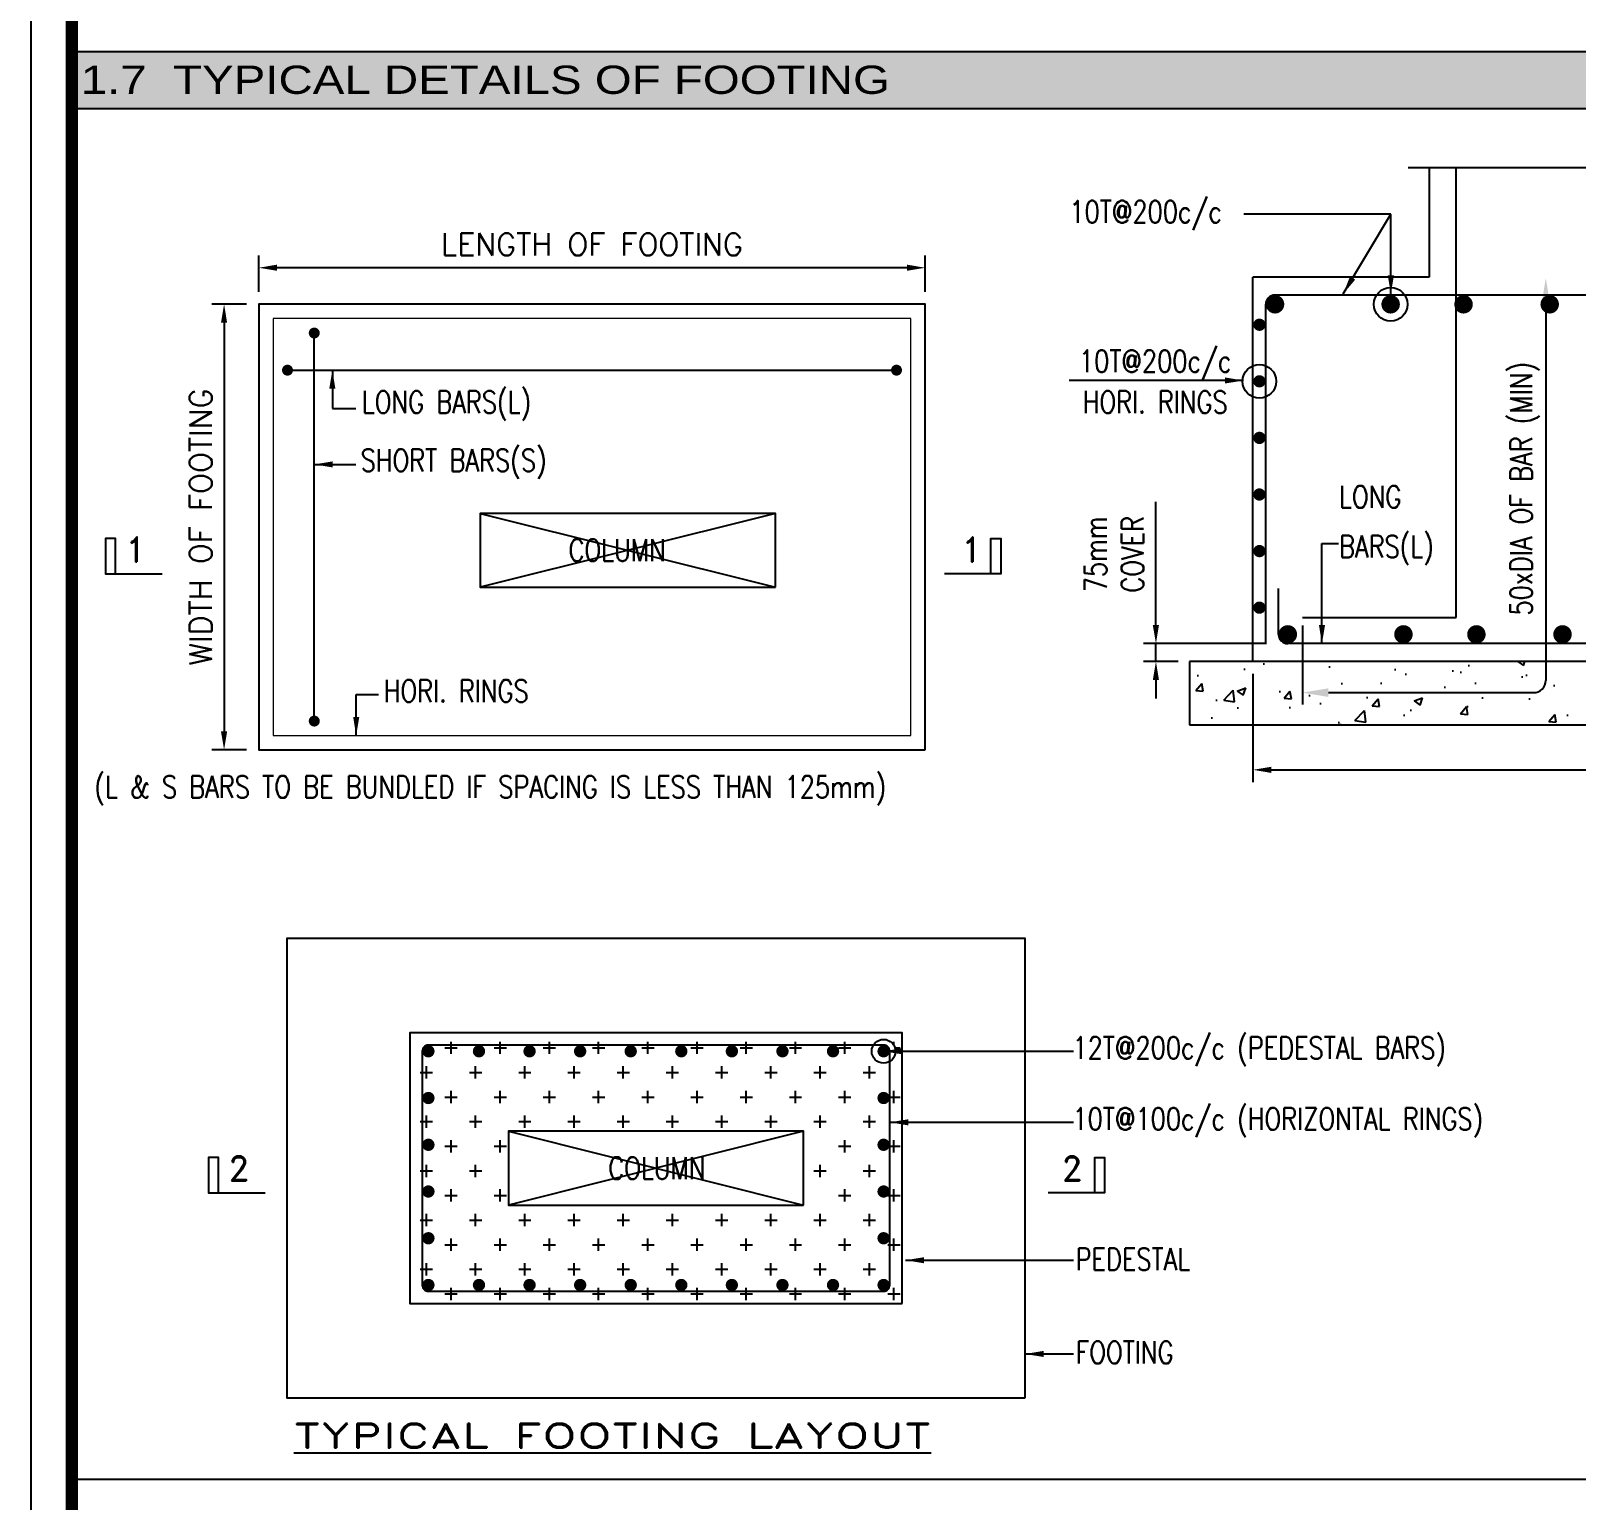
# Model space of a CAD drawing. Header units: inches. Extents: x 74008 to 297778, y 30011 to 129011.
# Drawn here: x 74008 to 92847, y 83181 to 101096 of the extents above; entities that cross this region are included whole.
import ezdxf
from ezdxf.enums import TextEntityAlignment as Align

# ---------------------------------------------------------------- set-up
doc = ezdxf.new("R2010")
doc.units = ezdxf.units.IN
doc.header["$MEASUREMENT"] = 0
for name, color, linetype in [('BEAM', 7, 'Continuous'), ('BEAM_BAR', 4, 'Continuous'), ('BEAM_DETAILING_DIMENSION_ARROW', 9, 'Continuous'), ('BEAM_DETAILING_TITLE', 7, 'Continuous'), ('BEAM_DIMENSION_ARROW', 9, 'Continuous'), ('BEAM_SCHEDULE', 7, 'Continuous'), ('BEAM_STEEL_TEXT', 7, 'Continuous'), ('BORDER', 5, 'Continuous'), ('COLUMN', 2, 'Continuous'), ('COLUMN_CENTER', 1, 'Continuous'), ('EXTRA_DETAILING_TEXT', 7, 'Continuous'), ('FOOTING', 3, 'Continuous'), ('HATCH', 8, 'Continuous'), ('HATCH PEDESTAL', 146, 'Continuous'), ('SECTION', 4, 'Continuous'), ('SECTION_MARK', 7, 'Continuous')]:
    doc.layers.add(name, color=color, linetype=linetype)
doc.styles.add('ARIAL', font='arial.ttf')
doc.styles.add('ROMAND', font='romanD.shx')
doc.styles.add('ROMANS', font='romans.shx')
doc.dimstyles.new('DIM-150', dxfattribs={"dimscale": 150, "dimtxt": 1.8, "dimasz": 1.25, "dimexe": 1, "dimexo": 1, "dimgap": 1, "dimtad": 1, "dimdec": 0, "dimzin": 0, "dimdsep": 46, "dimtxsty": 'ROMANS', "dimblk2": 'DOT', "dimcen": 0.0625, "dimdle": 0.5, "dimclrd": 9, "dimclre": 9, "dimclrt": 7, "dimadec": 0, "dimazin": 0, "dimtfac": 1, "dimtdec": 0, "dimtmove": 0, "dimatfit": 3, "dimfxl": 0, "dimtolj": 1, "dimtzin": 3, "dimarcsym": 0})

# ---------------------------------------------------------------- blocks, each defined once
blk = doc.blocks.new('*T118')
at = {"layer": 'BEAM_SCHEDULE', "color": 4}
for p, q in [((0, 0), (41153, 0)), ((0, 0), (0, -696)), ((41153, 0), (41153, -696)), ((0, -696), (41153, -696))]:
    blk.add_line(p, q, dxfattribs=at)
at = {"layer": 'BEAM_SCHEDULE', "color": 58}
blk.add_solid([(0, 0), (0, -696), (41153, 0), (41153, -696)], dxfattribs=at)
at = {"layer": 'BEAM_SCHEDULE', "color": 3, "insert": (108, -348), "char_height": 345, "width": 40936.52, "attachment_point": 4, "style": 'ARIAL'}
blk.add_mtext('{\\W1.2;1.7  TYPICAL DETAILS OF FOOTING }', dxfattribs=at)
blk = doc.blocks.new('*D100')
at = {"layer": 'BEAM_DETAILING_DIMENSION_ARROW', "color": 9, "lineweight": -2}
for p, q in [((87724, 93850), (87724, 95352)), ((89070, 93625), (87574, 93625)), ((87724, 93406), (87724, 93625)), ((87995, 93406), (87574, 93406)), ((87724, 93181), (87724, 92956))]:
    blk.add_line(p, q, dxfattribs=at)
at = {"layer": 'BEAM_DETAILING_DIMENSION_ARROW', "color": 9}
for points in [[(87686, 93850), (87761, 93850), (87724, 93625)], [(87686, 93181), (87761, 93181), (87724, 93406)]]:
    blk.add_solid(points, dxfattribs=at)
at = {"layer": 'DEFPOINTS', "color": 0}
for p in [(87724, 93625), (89220, 93625), (88145, 93406)]:
    blk.add_point(p, dxfattribs=at)
at = {"layer": 'BEAM_DETAILING_DIMENSION_ARROW', "color": 7, "insert": (87214, 94714), "char_height": 270, "attachment_point": 5, "rotation": 90, "style": 'ROMANS'}
blk.add_mtext('\\A1;{\\W0.8;75mm\\PCOVER}', dxfattribs=at)
blk = doc.blocks.new('_DOT')
at = {"color": 0, "linetype": 'ByBlock'}
blk.add_line((-0.5, 0), (-1, 0), dxfattribs=at)
at = {"color": 0, "linetype": 'ByBlock', "const_width": 0.5}
blk.add_lwpolyline([(-0.25, 0, 1), (0.25, 0, 1)], format="xyb", close=True, dxfattribs=at)
blk = doc.blocks.new('*D101')
at = {"layer": 'BEAM_DETAILING_DIMENSION_ARROW', "color": 9, "linetype": 'Continuous', "lineweight": -2}
for p, q in [((88907, 93256), (88907, 91936)), ((98950, 93256), (98950, 91936)), ((89132, 92086), (98725, 92086))]:
    blk.add_line(p, q, dxfattribs=at)
at = {"layer": 'BEAM_DETAILING_DIMENSION_ARROW', "color": 9, "linetype": 'Continuous'}
for points in [[(89132, 92123), (89132, 92048), (88907, 92086)], [(98725, 92123), (98725, 92048), (98950, 92086)]]:
    blk.add_solid(points, dxfattribs=at)
at = {"layer": 'DEFPOINTS', "color": 0, "linetype": 'Continuous'}
for p in [(88907, 93406), (98950, 93406), (98950, 92086)]:
    blk.add_point(p, dxfattribs=at)
at = {"layer": 'BEAM_DETAILING_DIMENSION_ARROW', "color": 7, "linetype": 'Continuous', "lineweight": 0, "insert": (93928, 92371), "char_height": 270, "attachment_point": 5, "style": 'ROMANS'}
blk.add_mtext('\\A1;LxB', dxfattribs=at)
blk = doc.blocks.new('*D193')
at = {"layer": 'BEAM_DETAILING_DIMENSION_ARROW', "color": 9, "lineweight": -2}
for p, q in [((76785, 97913), (76785, 98358)), ((84912, 97913), (84912, 98358)), ((84687, 98208), (77010, 98208))]:
    blk.add_line(p, q, dxfattribs=at)
at = {"layer": 'BEAM_DETAILING_DIMENSION_ARROW', "color": 9}
for points in [[(77010, 98246), (77010, 98171), (76785, 98208)], [(84687, 98246), (84687, 98171), (84912, 98208)]]:
    blk.add_solid(points, dxfattribs=at)
at = {"layer": 'DEFPOINTS', "color": 0}
for p in [(76785, 98208), (76785, 97763), (84912, 97763)]:
    blk.add_point(p, dxfattribs=at)
at = {"layer": 'BEAM_DETAILING_DIMENSION_ARROW', "color": 7, "insert": (80849, 98493), "char_height": 270, "attachment_point": 5, "style": 'ROMANS'}
blk.add_mtext('\\A1;LENGTH OF FOOTING', dxfattribs=at)
blk = doc.blocks.new('*D194')
at = {"layer": 'BEAM_DETAILING_DIMENSION_ARROW', "color": 9, "lineweight": -2}
for p, q in [((76635, 97763), (76213, 97763)), ((76363, 97538), (76363, 92554)), ((76635, 92329), (76213, 92329))]:
    blk.add_line(p, q, dxfattribs=at)
at = {"layer": 'BEAM_DETAILING_DIMENSION_ARROW', "color": 9}
for points in [[(76325, 97538), (76400, 97538), (76363, 97763)], [(76325, 92554), (76400, 92554), (76363, 92329)]]:
    blk.add_solid(points, dxfattribs=at)
at = {"layer": 'DEFPOINTS', "color": 0}
for p in [(76785, 97763), (76363, 92329), (76785, 92329)]:
    blk.add_point(p, dxfattribs=at)
at = {"layer": 'BEAM_DETAILING_DIMENSION_ARROW', "color": 7, "insert": (76078, 95046), "char_height": 270, "attachment_point": 5, "rotation": 90, "style": 'ROMANS'}
blk.add_mtext('\\A1;WIDTH OF FOOTING', dxfattribs=at)

msp = doc.modelspace()

# ---------------------------------------------------------------- hatches: boundary and pattern name
at = {"layer": 'HATCH'}
h = msp.add_hatch(dxfattribs=at)
h.set_pattern_fill('AR-CONC', color=8, scale=150, style=0)
h.set_pattern_definition([(50, (-791755.05, -83059.3), (1075.8903, -94.1282), [112.5, -1237.5]), (355, (-791755, -83059.3), (-208.127, 1128.2882), [90, -990]), (100.45144, (-791665.4, -83067.1), (867.7633, 1034.16), [95.6103, -1051.7132]), (46.1842, (-791755, -82759.3), (1600.862, -248.279), [168.75, -1856.25]), (96.63564, (-791621.6, -82780), (1401.993, 1461.178), [143.4155, -1577.5706]), (351.18416, (-791755, -82759.3), (1401.993, 1461.178), [135, -1485]), (21, (-791605.05, -82834.3), (895.3606, -603.9283), [112.5, -1237.5]), (326, (-791605, -82834.3), (364.973, 1087.7251), [90, -990]), (71.45144, (-791530.4, -82884.6), (1260.3336, 483.7967), [95.6103, -1051.7132]), (37.5, (-791755.05, -83059.27), (18.23978, 499.34078), [0, -978, 0, -1005, 0, -993.75]), (7.5, (-791755.05, -83059.27), (394.6043, 591.61757), [0, -573, 0, -955.5, 0, -378.75]), (327.5, (-792089.55, -83059.27), (800.73365, -33.8323), [0, -375, 0, -1170, 0, -1552.5]), (317.5, (-792239.55, -83059.3), (874.77925, 150.1575), [0, -487.5, 0, -777, 0, -1102.5])])
h.paths.add_polyline_path([(99722.3, 92633.7), (99722.3, 93406.2), (88149, 93406.2), (88149, 92633.7)])
at = {"layer": 'HATCH PEDESTAL'}
h = msp.add_hatch(dxfattribs=at)
h.set_pattern_fill('CROSS', color=256, scale=1200)
h.set_pattern_definition([(0, (-17545.54, -397304.45), (300, 300), [150, -450]), (90, (-17470.54, -397379.45), (-300, 300), [150, -450])])
h.paths.add_polyline_path([(78628.8, 88879), (78628.8, 85579), (84628.8, 85579), (84628.8, 88879)])
h.paths.add_polyline_path([(83428.8, 87679), (83428.8, 86779), (79828.8, 86779), (79828.8, 87679)], flags=16)
h.paths.add_polyline_path([(84259.1, 88654, -1), (84548.6, 88654, -1)], flags=16)
h.paths.add_polyline_path([(86718.9, 85916.1), (88355.6, 85916.1), (88355.6, 86321.1), (86718.9, 86321.1)], flags=9)
h.paths.add_polyline_path([(81010.9, 87025.5), (82390.4, 87025.5), (82390.4, 87430.5), (81010.9, 87430.5)], flags=8)

# ---------------------------------------------------------------- linework, layer by layer
at = {"color": 8}
msp.add_lwpolyline([(74507.6, 100150.3), (115660.1, 100150.3), (115660.1, 83431.1), (74507.6, 83431.1)], close=True, dxfattribs=at)
at = {"layer": 'BEAM'}
for p, q in [((91056.1, 99431.5), (91056.1, 98093.7)), ((88907.1, 93406.2), (88907.1, 98093.7)), ((99722.3, 93406.2), (88134.6, 93406.2)), ((88134.6, 93406.2), (88134.6, 92633.7)), ((88134.6, 92633.7), (99722.3, 92633.7))]:
    msp.add_line(p, q, dxfattribs=at)
at = {"layer": 'BEAM', "color": 224, "const_width": 150}
msp.add_lwpolyline([(140519.5, 60418), (74507.6, 60418), (74507.6, 128510.7), (140519.5, 128510.7)], close=True, dxfattribs=at)
at = {"layer": 'BEAM', "color": 8}
msp.add_lwpolyline([(90800.9, 99431.5), (93298.8, 99431.5), (93298.8, 99882.6), (93919.7, 98927.2), (93919.7, 99431.5), (96634.2, 99431.5)], dxfattribs=at)
at = {"layer": 'BEAM_BAR'}
for p, q in [((91386.1, 93943.7), (91386.1, 99431.5)), ((98681, 97875), (89175.9, 97875)), ((89063.4, 93625), (89063.4, 97762.5)), ((77462.4, 92680.4), (77462.4, 97412.4)), ((77136.1, 96959), (84561.3, 96959)), ((89219.6, 93737.5), (89219.6, 94295.2)), ((89511.1, 93943.7), (91386.1, 93943.7)), ((98524.8, 93625), (89332.1, 93625))]:
    msp.add_line(p, q, dxfattribs=at)
at = {"layer": 'BEAM_BAR', "color": 7}
for points, const_width in [([(89119.6, 97762.5, 1), (89232.1, 97762.5, 1)], 112.5), ([(90529.3, 97762.5, 1), (90641.8, 97762.5, 1)], 112.5), ([(91418.6, 97762.5, 1), (91531.1, 97762.5, 1)], 112.5), ([(92468.6, 97762.5, 1), (92581.1, 97762.5, 1)], 112.5), ([(89023.1, 97513.3, 1), (88948.1, 97513.3, 1)], 75), ([(77462.4, 97445.7, -1), (77462.4, 97379.1, -1)], 66.7), ([(77102.8, 96959, 1), (77169.5, 96959, 1)], 66.7), ([(84594.6, 96959, -1), (84527.9, 96959, -1)], 66.7), ([(89023.1, 96823.3, 1), (88948.1, 96823.3, 1)], 75), ([(89023.1, 96133.3, 1), (88948.1, 96133.3, 1)], 75), ([(89023.1, 95443.3, 1), (88948.1, 95443.3, 1)], 75), ([(89023.1, 94753.3, 1), (88948.1, 94753.3, 1)], 75), ([(89023.1, 94063.3, 1), (88948.1, 94063.3, 1)], 75), ([(89275.9, 93737.5, 1), (89388.4, 93737.5, 1)], 112.5), ([(90685.5, 93737.5, 1), (90798, 93737.5, 1)], 112.5), ([(91574.9, 93737.5, 1), (91687.4, 93737.5, 1)], 112.5), ([(92624.9, 93737.5, 1), (92737.4, 93737.5, 1)], 112.5), ([(77462.4, 92647, 1), (77462.4, 92713.7, 1)], 66.7), ([(78816.3, 88654, 1), (78891.3, 88654, 1)], 75), ([(79433, 88654, 1), (79508, 88654, 1)], 75), ([(80049.7, 88654, 1), (80124.7, 88654, 1)], 75), ([(80666.3, 88654, 1), (80741.3, 88654, 1)], 75), ([(81283, 88654, 1), (81358, 88654, 1)], 75), ([(81899.7, 88654, 1), (81974.7, 88654, 1)], 75), ([(82516.3, 88654, 1), (82591.3, 88654, 1)], 75), ([(83133, 88654, 1), (83208, 88654, 1)], 75), ([(83749.7, 88654, 1), (83824.7, 88654, 1)], 75), ([(84441.3, 88654, -1), (84366.3, 88654, -1)], 75), ([(78816.3, 88084, -1), (78891.3, 88084, -1)], 75), ([(84441.3, 88084, 1), (84366.3, 88084, 1)], 75), ([(78816.3, 87514, -1), (78891.3, 87514, -1)], 75), ([(84441.3, 87514, 1), (84366.3, 87514, 1)], 75), ([(78816.3, 86944, -1), (78891.3, 86944, -1)], 75), ([(84441.3, 86944, 1), (84366.3, 86944, 1)], 75), ([(78816.3, 86374, -1), (78891.3, 86374, -1)], 75), ([(84441.3, 86374, 1), (84366.3, 86374, 1)], 75), ([(78816.3, 85804, -1), (78891.3, 85804, -1)], 75), ([(79433, 85804, -1), (79508, 85804, -1)], 75), ([(80049.7, 85804, -1), (80124.7, 85804, -1)], 75), ([(80666.3, 85804, -1), (80741.3, 85804, -1)], 75), ([(81283, 85804, -1), (81358, 85804, -1)], 75), ([(81899.7, 85804, -1), (81974.7, 85804, -1)], 75), ([(82516.3, 85804, -1), (82591.3, 85804, -1)], 75), ([(83133, 85804, -1), (83208, 85804, -1)], 75), ([(83749.7, 85804, -1), (83824.7, 85804, -1)], 75), ([(84441.3, 85804, 1), (84366.3, 85804, 1)], 75)]:
    msp.add_lwpolyline(points, format="xyb", close=True, dxfattribs=dict(at, const_width=const_width))
at = {"layer": 'BEAM_BAR', "linetype": 'Continuous', "lineweight": 0}
msp.add_lwpolyline([(84737.7, 92503.9), (84737.7, 97588.9), (76959.7, 97588.9), (76959.7, 92503.9)], close=True, dxfattribs=at)
at = {"layer": 'BEAM_BAR'}
msp.add_lwpolyline([(84478.8, 85804), (84478.8, 88654, 0.4142136), (84403.8, 88729), (78853.8, 88729, 0.4142136), (78778.8, 88654), (78778.8, 85804, 0.4142136), (78853.8, 85729), (84403.8, 85729, 0.4142136)], format="xyb", close=True, dxfattribs=at)
for centre, start, end in [((89175.9, 97762.5), 90, 180), ((89332.1, 93737.5), 180, 270)]:
    msp.add_arc(centre, 112.5, start, end, dxfattribs=at)
at = {"layer": 'BEAM_DETAILING_DIMENSION_ARROW', "color": 9}
msp.add_line((91056.1, 98093.7), (88907.1, 98093.7), dxfattribs=at)
for centre, radius in [((90585.5, 97762.5), 205.4), ((88985.6, 96823.3), 205.4), ((84403.8, 88654), 144.8)]:
    msp.add_circle(centre, radius, dxfattribs=at)
at = {"layer": 'BEAM_DIMENSION_ARROW'}
msp.add_line((89511.1, 93845.1), (89511.1, 92880.8), dxfattribs=at)
msp.add_arc((92327.2, 93177), 150, 270, 0, dxfattribs=at)
for points in [[(92477.2, 97767.1), (92477.2, 97262.2), (92477.2, 96757.3), (92477.2, 93177)], [(89826.1, 93027), (91350.9, 93027), (91839, 93027), (92327.2, 93027)]]:
    msp.add_open_spline(points, degree=3, dxfattribs=at)
for points in [[(92424.7, 97767.1), (92477.2, 98082.1), (92529.7, 97767.1)], [(89826.1, 92974.5), (89511.1, 93027), (89826.1, 93079.5)]]:
    msp.add_solid(points, dxfattribs=at)
at = {"layer": 'BEAM_STEEL_TEXT'}
msp.add_lwpolyline([(84628.8, 85579), (84628.8, 88879), (78628.8, 88879), (78628.8, 85579)], close=True, dxfattribs=at)
at = {"layer": 'BORDER'}
msp.add_lwpolyline([(74007.6, 30010.7), (220692.6, 30010.7), (220692.6, 129010.7), (74007.6, 129010.7)], close=True, dxfattribs=at)
at = {"layer": 'COLUMN'}
for points in [[(83085, 94313.5), (83085, 95213.5), (79485, 95213.5), (79485, 94313.5)], [(83428.8, 86779), (83428.8, 87679), (79828.8, 87679), (79828.8, 86779)]]:
    msp.add_lwpolyline(points, close=True, dxfattribs=at)
at = {"layer": 'COLUMN_CENTER'}
for p, q in [((83085, 95213.5), (79485, 94313.5)), ((79485, 95213.5), (83085, 94313.5)), ((83428.8, 87679), (79828.8, 86779)), ((79828.8, 87679), (83428.8, 86779))]:
    msp.add_line(p, q, dxfattribs=at)
at = {"layer": 'FOOTING'}
for points in [[(84912.3, 92329.3), (84912.3, 97763.5), (76785, 97763.5), (76785, 92329.3)], [(86128.8, 84429), (86128.8, 90029), (77128.8, 90029), (77128.8, 84429)]]:
    msp.add_lwpolyline(points, close=True, dxfattribs=at)
at = {"layer": 'SECTION', "color": 4}
for points in [[(75038.4, 94476.6), (75038.4, 94907), (74918.1, 94907), (74918.1, 94476.6), (75606.1, 94476.6)], [(85712.5, 94476.6), (85712.5, 94907), (85832.7, 94907), (85832.7, 94476.6), (85144.8, 94476.6)], [(76294.5, 86927.5), (76294.5, 87358), (76174.3, 87358), (76174.3, 86927.5), (76862.2, 86927.5)], [(86978.2, 86927.5), (86978.2, 87358), (87098.5, 87358), (87098.5, 86927.5), (86410.5, 86927.5)]]:
    msp.add_lwpolyline(points, dxfattribs=at)

# ---------------------------------------------------------------- block references
msp.add_blockref('*T118', (74507.6, 100846.3))

# ---------------------------------------------------------------- texts
at = {"layer": 'BEAM_DETAILING_TITLE', "color": 3, "style": 'ROMAND', "width": 1.5}
msp.add_text('%%UTYPICAL FOOTING LAYOUT', height=300, dxfattribs=at).set_placement((77213.2, 83816.9))
at = {"layer": 'BEAM_DIMENSION_ARROW', "color": 7, "style": 'ROMANS', "width": 0.8}
msp.add_text('50xDIA OF BAR (MIN)', height=270, rotation=90, dxfattribs=at).set_placement((92312.1, 93967.7))
at = {"layer": 'BEAM_STEEL_TEXT', "style": 'ROMANS', "width": 0.8}
for s, p in [('10T@200c/c', (86668.6, 98756.3)), ('LONG', (89956.7, 95278.9)), ('BARS(L)', (89956.7, 94674.6)), ('12T@200c/c (PEDESTAL BARS)', (86706.3, 88561.4)), ('10T@100c/c (HORIZONTAL RINGS)', (86706.3, 87695.2)), ('COLUMN', (81047.5, 87093)), ('PEDESTAL', (86745.3, 85983.6)), ('FOOTING', (86745.3, 84847.4))]:
    msp.add_text(s, height=270, dxfattribs=at).set_placement(p)
for s, p in [('10T@200c/c', (87715.3, 97050)), ('HORI. RINGS', (87715.3, 96570.7))]:
    msp.add_text(s, height=270, dxfattribs=at).set_placement(p, align=Align.MIDDLE)
at = {"layer": 'EXTRA_DETAILING_TEXT', "color": 7, "style": 'ROMANS', "width": 0.8}
for s, p in [('LONG BARS(L)', (78043.3, 96435.9)), ('SHORT BARS(S)', (78028.4, 95725.7)), ('COLUMN', (80562.9, 94630.1)), ('HORI. RINGS', (78309.2, 92912.7)), ('(L & S BARS TO BE BUNDLED IF SPACING IS LESS THAN 125mm)', (74781.5, 91743.7))]:
    msp.add_text(s, height=270, dxfattribs=at).set_placement(p)
at = {"layer": 'SECTION_MARK', "color": 6, "style": 'ROMAND'}
for s, p in [('1', (75158.2, 94623.1)), ('1', (85349.8, 94623.1)), ('2', (76414.4, 87074)), ('2', (86572.7, 87074))]:
    msp.add_text(s, height=300, dxfattribs=at).set_placement(p)

# ---------------------------------------------------------------- dimensions: what is measured, and where the dimension line sits
at = {"layer": 'BEAM_DETAILING_DIMENSION_ARROW', "color": 9}
dim = msp.add_linear_dim(base=(76785, 98208.2), p1=(84912.3, 97763.5), p2=(76785, 97763.5), text='LENGTH OF FOOTING', dimstyle='DIM-150', override={"dimasz": 1.5}, dxfattribs=at)
dim.commit()
dim.dimension.update_dxf_attribs({"geometry": '*D193', "text_midpoint": (80848.7, 98493.2)})
dim = msp.add_linear_dim(base=(76362.7, 92329.3), p1=(76785, 97763.5), p2=(76785, 92329.3), angle=90, text='WIDTH OF FOOTING', dimstyle='DIM-150', override={"dimasz": 1.5}, dxfattribs=at)
dim.commit()
dim.dimension.update_dxf_attribs({"geometry": '*D194', "text_midpoint": (76077.7, 95046.4)})
dim = msp.add_linear_dim(base=(87723.9, 93625), p1=(88144.9, 93406.2), p2=(89219.6, 93625), angle=90, text='{\\W0.8;75mm\\PCOVER}', dimstyle='DIM-150', override={"dimasz": 1.5}, dxfattribs=at)
dim.commit()
dim.dimension.update_dxf_attribs({"geometry": '*D100', "text_midpoint": (87723.9, 94713.6), "dimtype": 128})
at = {"layer": 'BEAM_DETAILING_DIMENSION_ARROW', "linetype": 'Continuous', "lineweight": 0}
dim = msp.add_linear_dim(base=(98949.8, 92085.7), p1=(88907.1, 93406.2), p2=(98949.8, 93406.2), text='LxB', dimstyle='DIM-150', override={"dimasz": 1.5}, dxfattribs=at)
dim.commit()
dim.dimension.update_dxf_attribs({"geometry": '*D101', "text_midpoint": (93928.5, 92370.7)})

# ---------------------------------------------------------------- leaders
at = {"layer": 'BEAM_DETAILING_DIMENSION_ARROW', "color": 9}
for points in [[(90588.2, 97889), (90588.2, 98861.7), (88795.4, 98861.7)], [(90006.2, 97889), (90588.2, 98861.7)], [(77682.7, 96959), (77682.7, 96493), (77969.6, 96493)], [(88790.6, 96833.5), (86665.8, 96833.5)], [(77462.4, 95810.1), (77969.6, 95810.1)], [(89748.5, 93625), (89748.5, 94844.4), (89951.4, 94844.4)], [(77973.6, 92503.9), (77973.6, 93005.2), (78246.2, 93005.2)], [(84403.8, 88654), (86717.9, 88654)], [(84478.8, 87787.8), (86717.9, 87787.8)], [(84671.2, 86105.9), (86717.9, 86105.9)], [(86128.8, 84963.2), (86717.9, 84963.2)]]:
    msp.add_leader(points, dimstyle='DIM-150', override={"dimasz": 1.5}, dxfattribs=at)

doc.saveas('drawing.dxf')
